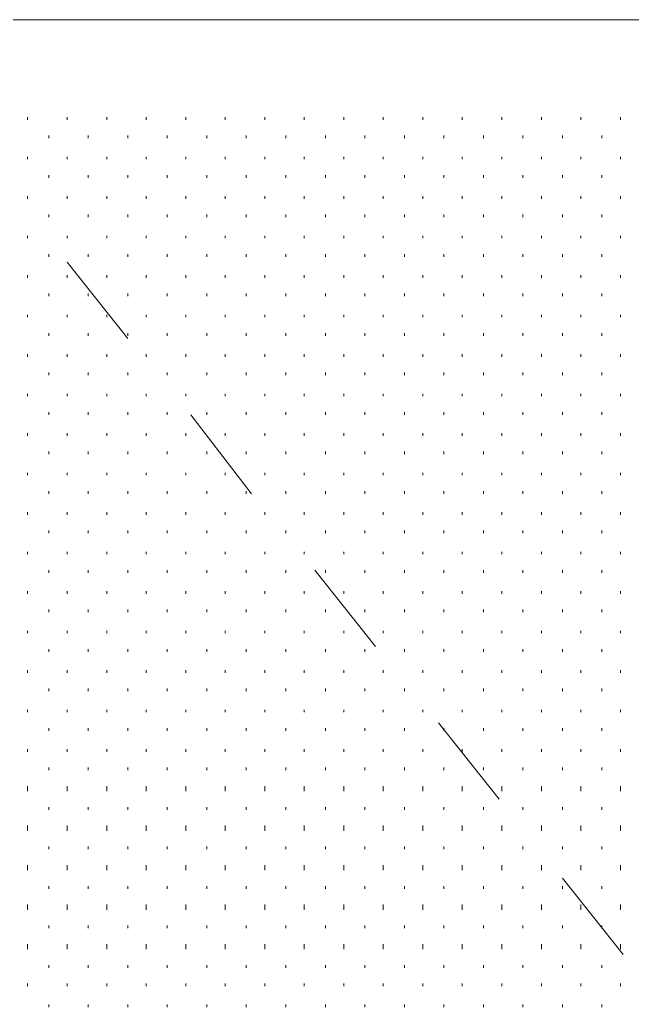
# Model space of a CAD drawing. Header units: inches. Extents: x -6061 to 13621, y -296 to 7483.
# Drawn here: x 12703.95 to 12722.57, y -59.49 to -29.46 of the extents above; entities that cross this region are included whole.
import ezdxf

# ---------------------------------------------------------------- set-up
doc = ezdxf.new("R2010")
doc.units = ezdxf.units.IN
doc.header["$MEASUREMENT"] = 0
doc.layers.get('0').update_dxf_attribs({"linetype": 'CONTINUOUS'})

msp = doc.modelspace()

# ---------------------------------------------------------------- linework, layer by layer
at = {"color": 7, "linetype": 'Continuous', "lineweight": 18, "true_color": 0x000007}
msp.add_line((12632.02406, -29.45513), (12739.98605, -29.45513), dxfattribs=at)
at = {"color": 7, "linetype": 'Continuous', "lineweight": 9, "true_color": 0x000007}
for p, q in [((12737.50325, -29.45513), (12701.46252, -29.45513)), ((12705.38696, -36.82345), (12707.22904, -39.14608)), ((12709.15121, -41.4687), (12710.99329, -43.87142)), ((12712.91547, -46.19404), (12714.75755, -48.51666)), ((12716.67972, -50.83929), (12718.5218, -53.16191)), ((12720.44397, -55.56463), (12722.28605, -57.88725))]:
    msp.add_line(p, q, dxfattribs=at)
at = {"color": 7, "linetype": 'Continuous', "lineweight": 9, "true_color": 0xffffff}
for p, q in [((12704.1856, -32.49857), (12704.1856, -32.41847)), ((12705.38696, -32.49857), (12705.38696, -32.41847)), ((12706.58832, -32.49857), (12706.58832, -32.41847)), ((12707.78967, -32.49857), (12707.78967, -32.41847)), ((12708.99103, -32.49857), (12708.99103, -32.41847)), ((12710.19239, -32.49857), (12710.19239, -32.41847)), ((12711.39375, -32.49857), (12711.39375, -32.41847)), ((12712.5951, -32.49857), (12712.5951, -32.41847)), ((12713.79646, -32.49857), (12713.79646, -32.41847)), ((12714.99782, -32.49857), (12714.99782, -32.41847)), ((12716.19918, -32.49857), (12716.19918, -32.41847)), ((12717.40053, -32.49857), (12717.40053, -32.41847)), ((12718.60189, -32.49857), (12718.60189, -32.41847)), ((12719.80325, -32.49857), (12719.80325, -32.41847)), ((12721.00461, -32.49857), (12721.00461, -32.41847)), ((12722.20596, -32.49857), (12722.20596, -32.41847)), ((12704.82633, -33.0592), (12704.82633, -32.97911)), ((12706.02768, -33.0592), (12706.02768, -32.97911)), ((12707.22904, -33.0592), (12707.22904, -32.97911)), ((12708.4304, -33.0592), (12708.4304, -32.97911)), ((12709.63176, -33.0592), (12709.63176, -32.97911)), ((12710.83311, -33.0592), (12710.83311, -32.97911)), ((12712.03447, -33.0592), (12712.03447, -32.97911)), ((12713.23583, -33.0592), (12713.23583, -32.97911)), ((12714.43719, -33.0592), (12714.43719, -32.97911)), ((12715.63854, -33.0592), (12715.63854, -32.97911)), ((12716.8399, -33.0592), (12716.8399, -32.97911)), ((12718.04126, -33.0592), (12718.04126, -32.97911)), ((12719.24262, -33.0592), (12719.24262, -32.97911)), ((12720.44397, -33.0592), (12720.44397, -32.97911)), ((12721.64533, -33.0592), (12721.64533, -32.97911)), ((12704.1856, -33.69992), (12704.1856, -33.61983)), ((12705.38696, -33.69992), (12705.38696, -33.61983)), ((12706.58832, -33.69992), (12706.58832, -33.61983)), ((12707.78967, -33.69992), (12707.78967, -33.61983)), ((12708.99103, -33.69992), (12708.99103, -33.61983)), ((12710.19239, -33.69992), (12710.19239, -33.61983)), ((12711.39375, -33.69992), (12711.39375, -33.61983)), ((12712.5951, -33.69992), (12712.5951, -33.61983)), ((12713.79646, -33.69992), (12713.79646, -33.61983)), ((12714.99782, -33.69992), (12714.99782, -33.61983)), ((12716.19918, -33.69992), (12716.19918, -33.61983)), ((12717.40053, -33.69992), (12717.40053, -33.61983)), ((12718.60189, -33.69992), (12718.60189, -33.61983)), ((12719.80325, -33.69992), (12719.80325, -33.61983)), ((12721.00461, -33.69992), (12721.00461, -33.61983)), ((12722.20596, -33.69992), (12722.20596, -33.61983)), ((12704.82633, -34.26056), (12704.82633, -34.18047)), ((12706.02768, -34.26056), (12706.02768, -34.18047)), ((12707.22904, -34.26056), (12707.22904, -34.18047)), ((12708.4304, -34.26056), (12708.4304, -34.18047)), ((12709.63176, -34.26056), (12709.63176, -34.18047)), ((12710.83311, -34.26056), (12710.83311, -34.18047)), ((12712.03447, -34.26056), (12712.03447, -34.18047)), ((12713.23583, -34.26056), (12713.23583, -34.18047)), ((12714.43719, -34.26056), (12714.43719, -34.18047)), ((12715.63854, -34.26056), (12715.63854, -34.18047)), ((12716.8399, -34.26056), (12716.8399, -34.18047)), ((12718.04126, -34.26056), (12718.04126, -34.18047)), ((12719.24262, -34.26056), (12719.24262, -34.18047)), ((12720.44397, -34.26056), (12720.44397, -34.18047)), ((12721.64533, -34.26056), (12721.64533, -34.18047)), ((12704.1856, -34.90128), (12704.1856, -34.82119)), ((12705.38696, -34.90128), (12705.38696, -34.82119)), ((12706.58832, -34.90128), (12706.58832, -34.82119)), ((12707.78967, -34.90128), (12707.78967, -34.82119)), ((12708.99103, -34.90128), (12708.99103, -34.82119)), ((12710.19239, -34.90128), (12710.19239, -34.82119)), ((12711.39375, -34.90128), (12711.39375, -34.82119)), ((12712.5951, -34.90128), (12712.5951, -34.82119)), ((12713.79646, -34.90128), (12713.79646, -34.82119)), ((12714.99782, -34.90128), (12714.99782, -34.82119)), ((12716.19918, -34.90128), (12716.19918, -34.82119)), ((12717.40053, -34.90128), (12717.40053, -34.82119)), ((12718.60189, -34.90128), (12718.60189, -34.82119)), ((12719.80325, -34.90128), (12719.80325, -34.82119)), ((12721.00461, -34.90128), (12721.00461, -34.82119)), ((12722.20596, -34.90128), (12722.20596, -34.82119)), ((12704.82633, -35.46191), (12704.82633, -35.38182)), ((12706.02768, -35.46191), (12706.02768, -35.38182)), ((12707.22904, -35.46191), (12707.22904, -35.38182)), ((12708.4304, -35.46191), (12708.4304, -35.38182)), ((12709.63176, -35.46191), (12709.63176, -35.38182)), ((12710.83311, -35.46191), (12710.83311, -35.38182)), ((12712.03447, -35.46191), (12712.03447, -35.38182)), ((12713.23583, -35.46191), (12713.23583, -35.38182)), ((12714.43719, -35.46191), (12714.43719, -35.38182)), ((12715.63854, -35.46191), (12715.63854, -35.38182)), ((12716.8399, -35.46191), (12716.8399, -35.38182)), ((12718.04126, -35.46191), (12718.04126, -35.38182)), ((12719.24262, -35.46191), (12719.24262, -35.38182)), ((12720.44397, -35.46191), (12720.44397, -35.38182)), ((12721.64533, -35.46191), (12721.64533, -35.38182)), ((12704.1856, -36.10264), (12704.1856, -36.02255)), ((12705.38696, -36.10264), (12705.38696, -36.02255)), ((12706.58832, -36.10264), (12706.58832, -36.02255)), ((12707.78967, -36.10264), (12707.78967, -36.02255)), ((12708.99103, -36.10264), (12708.99103, -36.02255)), ((12710.19239, -36.10264), (12710.19239, -36.02255)), ((12711.39375, -36.10264), (12711.39375, -36.02255)), ((12712.5951, -36.10264), (12712.5951, -36.02255)), ((12713.79646, -36.10264), (12713.79646, -36.02255)), ((12714.99782, -36.10264), (12714.99782, -36.02255)), ((12716.19918, -36.10264), (12716.19918, -36.02255)), ((12717.40053, -36.10264), (12717.40053, -36.02255)), ((12718.60189, -36.10264), (12718.60189, -36.02255)), ((12719.80325, -36.10264), (12719.80325, -36.02255)), ((12721.00461, -36.10264), (12721.00461, -36.02255)), ((12722.20596, -36.10264), (12722.20596, -36.02255)), ((12704.82633, -36.66327), (12704.82633, -36.58318)), ((12706.02768, -36.66327), (12706.02768, -36.58318)), ((12707.22904, -36.66327), (12707.22904, -36.58318)), ((12708.4304, -36.66327), (12708.4304, -36.58318)), ((12709.63176, -36.66327), (12709.63176, -36.58318)), ((12710.83311, -36.66327), (12710.83311, -36.58318)), ((12712.03447, -36.66327), (12712.03447, -36.58318)), ((12713.23583, -36.66327), (12713.23583, -36.58318)), ((12714.43719, -36.66327), (12714.43719, -36.58318)), ((12715.63854, -36.66327), (12715.63854, -36.58318)), ((12716.8399, -36.66327), (12716.8399, -36.58318)), ((12718.04126, -36.66327), (12718.04126, -36.58318)), ((12719.24262, -36.66327), (12719.24262, -36.58318)), ((12720.44397, -36.66327), (12720.44397, -36.58318)), ((12721.64533, -36.66327), (12721.64533, -36.58318)), ((12704.1856, -37.30399), (12704.1856, -37.2239)), ((12705.38696, -37.30399), (12705.38696, -37.2239)), ((12706.58832, -37.30399), (12706.58832, -37.2239)), ((12707.78967, -37.30399), (12707.78967, -37.2239)), ((12708.99103, -37.30399), (12708.99103, -37.2239)), ((12710.19239, -37.30399), (12710.19239, -37.2239)), ((12711.39375, -37.30399), (12711.39375, -37.2239)), ((12712.5951, -37.30399), (12712.5951, -37.2239)), ((12713.79646, -37.30399), (12713.79646, -37.2239)), ((12714.99782, -37.30399), (12714.99782, -37.2239)), ((12716.19918, -37.30399), (12716.19918, -37.2239)), ((12717.40053, -37.30399), (12717.40053, -37.2239)), ((12718.60189, -37.30399), (12718.60189, -37.2239)), ((12719.80325, -37.30399), (12719.80325, -37.2239)), ((12721.00461, -37.30399), (12721.00461, -37.2239)), ((12722.20596, -37.30399), (12722.20596, -37.2239)), ((12704.82633, -37.86463), (12704.82633, -37.78454)), ((12706.02768, -37.86463), (12706.02768, -37.78454)), ((12707.22904, -37.86463), (12707.22904, -37.78454)), ((12708.4304, -37.86463), (12708.4304, -37.78454)), ((12709.63176, -37.86463), (12709.63176, -37.78454)), ((12710.83311, -37.86463), (12710.83311, -37.78454)), ((12712.03447, -37.86463), (12712.03447, -37.78454)), ((12713.23583, -37.86463), (12713.23583, -37.78454)), ((12714.43719, -37.86463), (12714.43719, -37.78454)), ((12715.63854, -37.86463), (12715.63854, -37.78454)), ((12716.8399, -37.86463), (12716.8399, -37.78454)), ((12718.04126, -37.86463), (12718.04126, -37.78454)), ((12719.24262, -37.86463), (12719.24262, -37.78454)), ((12720.44397, -37.86463), (12720.44397, -37.78454)), ((12721.64533, -37.86463), (12721.64533, -37.78454)), ((12704.1856, -38.50535), (12704.1856, -38.42526)), ((12705.38696, -38.50535), (12705.38696, -38.42526)), ((12706.58832, -38.50535), (12706.58832, -38.42526)), ((12707.78967, -38.50535), (12707.78967, -38.42526)), ((12708.99103, -38.50535), (12708.99103, -38.42526)), ((12710.19239, -38.50535), (12710.19239, -38.42526)), ((12711.39375, -38.50535), (12711.39375, -38.42526)), ((12712.5951, -38.50535), (12712.5951, -38.42526)), ((12713.79646, -38.50535), (12713.79646, -38.42526)), ((12714.99782, -38.50535), (12714.99782, -38.42526)), ((12716.19918, -38.50535), (12716.19918, -38.42526)), ((12717.40053, -38.50535), (12717.40053, -38.42526)), ((12718.60189, -38.50535), (12718.60189, -38.42526)), ((12719.80325, -38.50535), (12719.80325, -38.42526)), ((12721.00461, -38.50535), (12721.00461, -38.42526)), ((12722.20596, -38.50535), (12722.20596, -38.42526)), ((12704.82633, -39.06599), (12704.82633, -38.9859)), ((12706.02768, -39.06599), (12706.02768, -38.9859)), ((12707.22904, -39.06599), (12707.22904, -38.9859)), ((12708.4304, -39.06599), (12708.4304, -38.9859)), ((12709.63176, -39.06599), (12709.63176, -38.9859)), ((12710.83311, -39.06599), (12710.83311, -38.9859)), ((12712.03447, -39.06599), (12712.03447, -38.9859)), ((12713.23583, -39.06599), (12713.23583, -38.9859)), ((12714.43719, -39.06599), (12714.43719, -38.9859)), ((12715.63854, -39.06599), (12715.63854, -38.9859)), ((12716.8399, -39.06599), (12716.8399, -38.9859)), ((12718.04126, -39.06599), (12718.04126, -38.9859)), ((12719.24262, -39.06599), (12719.24262, -38.9859)), ((12720.44397, -39.06599), (12720.44397, -38.9859)), ((12721.64533, -39.06599), (12721.64533, -38.9859)), ((12704.1856, -39.70671), (12704.1856, -39.62662)), ((12705.38696, -39.70671), (12705.38696, -39.62662)), ((12706.58832, -39.70671), (12706.58832, -39.62662)), ((12707.78967, -39.70671), (12707.78967, -39.62662)), ((12708.99103, -39.70671), (12708.99103, -39.62662)), ((12710.19239, -39.70671), (12710.19239, -39.62662)), ((12711.39375, -39.70671), (12711.39375, -39.62662)), ((12712.5951, -39.70671), (12712.5951, -39.62662)), ((12713.79646, -39.70671), (12713.79646, -39.62662)), ((12714.99782, -39.70671), (12714.99782, -39.62662)), ((12716.19918, -39.70671), (12716.19918, -39.62662)), ((12717.40053, -39.70671), (12717.40053, -39.62662)), ((12718.60189, -39.70671), (12718.60189, -39.62662)), ((12719.80325, -39.70671), (12719.80325, -39.62662)), ((12721.00461, -39.70671), (12721.00461, -39.62662)), ((12722.20596, -39.70671), (12722.20596, -39.62662)), ((12704.82633, -40.26734), (12704.82633, -40.18725)), ((12706.02768, -40.26734), (12706.02768, -40.18725)), ((12707.22904, -40.26734), (12707.22904, -40.18725)), ((12708.4304, -40.26734), (12708.4304, -40.18725)), ((12709.63176, -40.26734), (12709.63176, -40.18725)), ((12710.83311, -40.26734), (12710.83311, -40.18725)), ((12712.03447, -40.26734), (12712.03447, -40.18725)), ((12713.23583, -40.26734), (12713.23583, -40.18725)), ((12714.43719, -40.26734), (12714.43719, -40.18725)), ((12715.63854, -40.26734), (12715.63854, -40.18725)), ((12716.8399, -40.26734), (12716.8399, -40.18725)), ((12718.04126, -40.26734), (12718.04126, -40.18725)), ((12719.24262, -40.26734), (12719.24262, -40.18725)), ((12720.44397, -40.26734), (12720.44397, -40.18725)), ((12721.64533, -40.26734), (12721.64533, -40.18725)), ((12704.1856, -40.90807), (12704.1856, -40.82798)), ((12705.38696, -40.90807), (12705.38696, -40.82798)), ((12706.58832, -40.90807), (12706.58832, -40.82798)), ((12707.78967, -40.90807), (12707.78967, -40.82798)), ((12708.99103, -40.90807), (12708.99103, -40.82798)), ((12710.19239, -40.90807), (12710.19239, -40.82798)), ((12711.39375, -40.90807), (12711.39375, -40.82798)), ((12712.5951, -40.90807), (12712.5951, -40.82798)), ((12713.79646, -40.90807), (12713.79646, -40.82798)), ((12714.99782, -40.90807), (12714.99782, -40.82798)), ((12716.19918, -40.90807), (12716.19918, -40.82798)), ((12717.40053, -40.90807), (12717.40053, -40.82798)), ((12718.60189, -40.90807), (12718.60189, -40.82798)), ((12719.80325, -40.90807), (12719.80325, -40.82798)), ((12721.00461, -40.90807), (12721.00461, -40.82798)), ((12722.20596, -40.90807), (12722.20596, -40.82798)), ((12704.82633, -41.4687), (12704.82633, -41.38861)), ((12706.02768, -41.4687), (12706.02768, -41.38861)), ((12707.22904, -41.4687), (12707.22904, -41.38861)), ((12708.4304, -41.4687), (12708.4304, -41.38861)), ((12709.63176, -41.4687), (12709.63176, -41.38861)), ((12710.83311, -41.4687), (12710.83311, -41.38861)), ((12712.03447, -41.4687), (12712.03447, -41.38861)), ((12713.23583, -41.4687), (12713.23583, -41.38861)), ((12714.43719, -41.4687), (12714.43719, -41.38861)), ((12715.63854, -41.4687), (12715.63854, -41.38861)), ((12716.8399, -41.4687), (12716.8399, -41.38861)), ((12718.04126, -41.4687), (12718.04126, -41.38861)), ((12719.24262, -41.4687), (12719.24262, -41.38861)), ((12720.44397, -41.4687), (12720.44397, -41.38861)), ((12721.64533, -41.4687), (12721.64533, -41.38861)), ((12704.1856, -42.10942), (12704.1856, -42.02933)), ((12705.38696, -42.10942), (12705.38696, -42.02933)), ((12706.58832, -42.10942), (12706.58832, -42.02933)), ((12707.78967, -42.10942), (12707.78967, -42.02933)), ((12708.99103, -42.10942), (12708.99103, -42.02933)), ((12710.19239, -42.10942), (12710.19239, -42.02933)), ((12711.39375, -42.10942), (12711.39375, -42.02933)), ((12712.5951, -42.10942), (12712.5951, -42.02933)), ((12713.79646, -42.10942), (12713.79646, -42.02933)), ((12714.99782, -42.10942), (12714.99782, -42.02933)), ((12716.19918, -42.10942), (12716.19918, -42.02933)), ((12717.40053, -42.10942), (12717.40053, -42.02933)), ((12718.60189, -42.10942), (12718.60189, -42.02933)), ((12719.80325, -42.10942), (12719.80325, -42.02933)), ((12721.00461, -42.10942), (12721.00461, -42.02933)), ((12722.20596, -42.10942), (12722.20596, -42.02933)), ((12704.82633, -42.67006), (12704.82633, -42.58997)), ((12706.02768, -42.67006), (12706.02768, -42.58997)), ((12707.22904, -42.67006), (12707.22904, -42.58997)), ((12708.4304, -42.67006), (12708.4304, -42.58997)), ((12709.63176, -42.67006), (12709.63176, -42.58997)), ((12710.83311, -42.67006), (12710.83311, -42.58997)), ((12712.03447, -42.67006), (12712.03447, -42.58997)), ((12713.23583, -42.67006), (12713.23583, -42.58997)), ((12714.43719, -42.67006), (12714.43719, -42.58997)), ((12715.63854, -42.67006), (12715.63854, -42.58997)), ((12716.8399, -42.67006), (12716.8399, -42.58997)), ((12718.04126, -42.67006), (12718.04126, -42.58997)), ((12719.24262, -42.67006), (12719.24262, -42.58997)), ((12720.44397, -42.67006), (12720.44397, -42.58997)), ((12721.64533, -42.67006), (12721.64533, -42.58997)), ((12704.1856, -43.31078), (12704.1856, -43.23069)), ((12705.38696, -43.31078), (12705.38696, -43.23069)), ((12706.58832, -43.31078), (12706.58832, -43.23069)), ((12707.78967, -43.31078), (12707.78967, -43.23069)), ((12708.99103, -43.31078), (12708.99103, -43.23069)), ((12710.19239, -43.31078), (12710.19239, -43.23069)), ((12711.39375, -43.31078), (12711.39375, -43.23069)), ((12712.5951, -43.31078), (12712.5951, -43.23069)), ((12713.79646, -43.31078), (12713.79646, -43.23069)), ((12714.99782, -43.31078), (12714.99782, -43.23069)), ((12716.19918, -43.31078), (12716.19918, -43.23069)), ((12717.40053, -43.31078), (12717.40053, -43.23069)), ((12718.60189, -43.31078), (12718.60189, -43.23069)), ((12719.80325, -43.31078), (12719.80325, -43.23069)), ((12721.00461, -43.31078), (12721.00461, -43.23069)), ((12722.20596, -43.31078), (12722.20596, -43.23069)), ((12704.82633, -43.87142), (12704.82633, -43.79133)), ((12706.02768, -43.87142), (12706.02768, -43.79133)), ((12707.22904, -43.87142), (12707.22904, -43.79133)), ((12708.4304, -43.87142), (12708.4304, -43.79133)), ((12709.63176, -43.87142), (12709.63176, -43.79133)), ((12710.83311, -43.87142), (12710.83311, -43.79133)), ((12712.03447, -43.87142), (12712.03447, -43.79133)), ((12713.23583, -43.87142), (12713.23583, -43.79133)), ((12714.43719, -43.87142), (12714.43719, -43.79133)), ((12715.63854, -43.87142), (12715.63854, -43.79133)), ((12716.8399, -43.87142), (12716.8399, -43.79133)), ((12718.04126, -43.87142), (12718.04126, -43.79133)), ((12719.24262, -43.87142), (12719.24262, -43.79133)), ((12720.44397, -43.87142), (12720.44397, -43.79133)), ((12721.64533, -43.87142), (12721.64533, -43.79133)), ((12704.1856, -44.51214), (12704.1856, -44.43205)), ((12705.38696, -44.51214), (12705.38696, -44.43205)), ((12706.58832, -44.51214), (12706.58832, -44.43205)), ((12707.78967, -44.51214), (12707.78967, -44.43205)), ((12708.99103, -44.51214), (12708.99103, -44.43205)), ((12710.19239, -44.51214), (12710.19239, -44.43205)), ((12711.39375, -44.51214), (12711.39375, -44.43205)), ((12712.5951, -44.51214), (12712.5951, -44.43205)), ((12713.79646, -44.51214), (12713.79646, -44.43205)), ((12714.99782, -44.51214), (12714.99782, -44.43205)), ((12716.19918, -44.51214), (12716.19918, -44.43205)), ((12717.40053, -44.51214), (12717.40053, -44.43205)), ((12718.60189, -44.51214), (12718.60189, -44.43205)), ((12719.80325, -44.51214), (12719.80325, -44.43205)), ((12721.00461, -44.51214), (12721.00461, -44.43205)), ((12722.20596, -44.51214), (12722.20596, -44.43205)), ((12704.82633, -45.07277), (12704.82633, -44.99268)), ((12706.02768, -45.07277), (12706.02768, -44.99268)), ((12707.22904, -45.07277), (12707.22904, -44.99268)), ((12708.4304, -45.07277), (12708.4304, -44.99268)), ((12709.63176, -45.07277), (12709.63176, -44.99268)), ((12710.83311, -45.07277), (12710.83311, -44.99268)), ((12712.03447, -45.07277), (12712.03447, -44.99268)), ((12713.23583, -45.07277), (12713.23583, -44.99268)), ((12714.43719, -45.07277), (12714.43719, -44.99268)), ((12715.63854, -45.07277), (12715.63854, -44.99268)), ((12716.8399, -45.07277), (12716.8399, -44.99268)), ((12718.04126, -45.07277), (12718.04126, -44.99268)), ((12719.24262, -45.07277), (12719.24262, -44.99268)), ((12720.44397, -45.07277), (12720.44397, -44.99268)), ((12721.64533, -45.07277), (12721.64533, -44.99268)), ((12704.1856, -45.7135), (12704.1856, -45.63341)), ((12705.38696, -45.7135), (12705.38696, -45.63341)), ((12706.58832, -45.7135), (12706.58832, -45.63341)), ((12707.78967, -45.7135), (12707.78967, -45.63341)), ((12708.99103, -45.7135), (12708.99103, -45.63341)), ((12710.19239, -45.7135), (12710.19239, -45.63341)), ((12711.39375, -45.7135), (12711.39375, -45.63341)), ((12712.5951, -45.7135), (12712.5951, -45.63341)), ((12713.79646, -45.7135), (12713.79646, -45.63341)), ((12714.99782, -45.7135), (12714.99782, -45.63341)), ((12716.19918, -45.7135), (12716.19918, -45.63341)), ((12717.40053, -45.7135), (12717.40053, -45.63341)), ((12718.60189, -45.7135), (12718.60189, -45.63341)), ((12719.80325, -45.7135), (12719.80325, -45.63341)), ((12721.00461, -45.7135), (12721.00461, -45.63341)), ((12722.20596, -45.7135), (12722.20596, -45.63341)), ((12704.82633, -46.27413), (12704.82633, -46.19404)), ((12706.02768, -46.27413), (12706.02768, -46.19404)), ((12707.22904, -46.27413), (12707.22904, -46.19404)), ((12708.4304, -46.27413), (12708.4304, -46.19404)), ((12709.63176, -46.27413), (12709.63176, -46.19404)), ((12710.83311, -46.27413), (12710.83311, -46.19404)), ((12712.03447, -46.27413), (12712.03447, -46.19404)), ((12713.23583, -46.27413), (12713.23583, -46.19404)), ((12714.43719, -46.27413), (12714.43719, -46.19404)), ((12715.63854, -46.27413), (12715.63854, -46.19404)), ((12716.8399, -46.27413), (12716.8399, -46.19404)), ((12718.04126, -46.27413), (12718.04126, -46.19404)), ((12719.24262, -46.27413), (12719.24262, -46.19404)), ((12720.44397, -46.27413), (12720.44397, -46.19404)), ((12721.64533, -46.27413), (12721.64533, -46.19404)), ((12704.1856, -46.91485), (12704.1856, -46.83476)), ((12705.38696, -46.91485), (12705.38696, -46.83476)), ((12706.58832, -46.91485), (12706.58832, -46.83476)), ((12707.78967, -46.91485), (12707.78967, -46.83476)), ((12708.99103, -46.91485), (12708.99103, -46.83476)), ((12710.19239, -46.91485), (12710.19239, -46.83476)), ((12711.39375, -46.91485), (12711.39375, -46.83476)), ((12712.5951, -46.91485), (12712.5951, -46.83476)), ((12713.79646, -46.91485), (12713.79646, -46.83476)), ((12714.99782, -46.91485), (12714.99782, -46.83476)), ((12716.19918, -46.91485), (12716.19918, -46.83476)), ((12717.40053, -46.91485), (12717.40053, -46.83476)), ((12718.60189, -46.91485), (12718.60189, -46.83476)), ((12719.80325, -46.91485), (12719.80325, -46.83476)), ((12721.00461, -46.91485), (12721.00461, -46.83476)), ((12722.20596, -46.91485), (12722.20596, -46.83476)), ((12704.82633, -47.47549), (12704.82633, -47.3954)), ((12706.02768, -47.47549), (12706.02768, -47.3954)), ((12707.22904, -47.47549), (12707.22904, -47.3954)), ((12708.4304, -47.47549), (12708.4304, -47.3954)), ((12709.63176, -47.47549), (12709.63176, -47.3954)), ((12710.83311, -47.47549), (12710.83311, -47.3954)), ((12712.03447, -47.47549), (12712.03447, -47.3954)), ((12713.23583, -47.47549), (12713.23583, -47.3954)), ((12714.43719, -47.47549), (12714.43719, -47.3954)), ((12715.63854, -47.47549), (12715.63854, -47.3954)), ((12716.8399, -47.47549), (12716.8399, -47.3954)), ((12718.04126, -47.47549), (12718.04126, -47.3954)), ((12719.24262, -47.47549), (12719.24262, -47.3954)), ((12720.44397, -47.47549), (12720.44397, -47.3954)), ((12721.64533, -47.47549), (12721.64533, -47.3954)), ((12704.1856, -48.11621), (12704.1856, -48.03612)), ((12705.38696, -48.11621), (12705.38696, -48.03612)), ((12706.58832, -48.11621), (12706.58832, -48.03612)), ((12707.78967, -48.11621), (12707.78967, -48.03612)), ((12708.99103, -48.11621), (12708.99103, -48.03612)), ((12710.19239, -48.11621), (12710.19239, -48.03612)), ((12711.39375, -48.11621), (12711.39375, -48.03612)), ((12712.5951, -48.11621), (12712.5951, -48.03612)), ((12713.79646, -48.11621), (12713.79646, -48.03612)), ((12714.99782, -48.11621), (12714.99782, -48.03612)), ((12716.19918, -48.11621), (12716.19918, -48.03612)), ((12717.40053, -48.11621), (12717.40053, -48.03612)), ((12718.60189, -48.11621), (12718.60189, -48.03612)), ((12719.80325, -48.11621), (12719.80325, -48.03612)), ((12721.00461, -48.11621), (12721.00461, -48.03612)), ((12722.20596, -48.11621), (12722.20596, -48.03612)), ((12704.82633, -48.67685), (12704.82633, -48.59676)), ((12706.02768, -48.67685), (12706.02768, -48.59676)), ((12707.22904, -48.67685), (12707.22904, -48.59676)), ((12708.4304, -48.67685), (12708.4304, -48.59676)), ((12709.63176, -48.67685), (12709.63176, -48.59676)), ((12710.83311, -48.67685), (12710.83311, -48.59676)), ((12712.03447, -48.67685), (12712.03447, -48.59676)), ((12713.23583, -48.67685), (12713.23583, -48.59676)), ((12714.43719, -48.67685), (12714.43719, -48.59676)), ((12715.63854, -48.67685), (12715.63854, -48.59676)), ((12716.8399, -48.67685), (12716.8399, -48.59676)), ((12718.04126, -48.67685), (12718.04126, -48.59676)), ((12719.24262, -48.67685), (12719.24262, -48.59676)), ((12720.44397, -48.67685), (12720.44397, -48.59676)), ((12721.64533, -48.67685), (12721.64533, -48.59676)), ((12704.1856, -49.31757), (12704.1856, -49.23748)), ((12705.38696, -49.31757), (12705.38696, -49.23748)), ((12706.58832, -49.31757), (12706.58832, -49.23748)), ((12707.78967, -49.31757), (12707.78967, -49.23748)), ((12708.99103, -49.31757), (12708.99103, -49.23748)), ((12710.19239, -49.31757), (12710.19239, -49.23748)), ((12711.39375, -49.31757), (12711.39375, -49.23748)), ((12712.5951, -49.31757), (12712.5951, -49.23748)), ((12713.79646, -49.31757), (12713.79646, -49.23748)), ((12714.99782, -49.31757), (12714.99782, -49.23748)), ((12716.19918, -49.31757), (12716.19918, -49.23748)), ((12717.40053, -49.31757), (12717.40053, -49.23748)), ((12718.60189, -49.31757), (12718.60189, -49.23748)), ((12719.80325, -49.31757), (12719.80325, -49.23748)), ((12721.00461, -49.31757), (12721.00461, -49.23748)), ((12722.20596, -49.31757), (12722.20596, -49.23748)), ((12704.82633, -49.8782), (12704.82633, -49.79811)), ((12706.02768, -49.8782), (12706.02768, -49.79811)), ((12707.22904, -49.8782), (12707.22904, -49.79811)), ((12708.4304, -49.8782), (12708.4304, -49.79811)), ((12709.63176, -49.8782), (12709.63176, -49.79811)), ((12710.83311, -49.8782), (12710.83311, -49.79811)), ((12712.03447, -49.8782), (12712.03447, -49.79811)), ((12713.23583, -49.8782), (12713.23583, -49.79811)), ((12714.43719, -49.8782), (12714.43719, -49.79811)), ((12715.63854, -49.8782), (12715.63854, -49.79811)), ((12716.8399, -49.8782), (12716.8399, -49.79811)), ((12718.04126, -49.8782), (12718.04126, -49.79811)), ((12719.24262, -49.8782), (12719.24262, -49.79811)), ((12720.44397, -49.8782), (12720.44397, -49.79811)), ((12721.64533, -49.8782), (12721.64533, -49.79811)), ((12704.1856, -50.51893), (12704.1856, -50.43884)), ((12705.38696, -50.51893), (12705.38696, -50.43884)), ((12706.58832, -50.51893), (12706.58832, -50.43884)), ((12707.78967, -50.51893), (12707.78967, -50.43884)), ((12708.99103, -50.51893), (12708.99103, -50.43884)), ((12710.19239, -50.51893), (12710.19239, -50.43884)), ((12711.39375, -50.51893), (12711.39375, -50.43884)), ((12712.5951, -50.51893), (12712.5951, -50.43884)), ((12713.79646, -50.51893), (12713.79646, -50.43884)), ((12714.99782, -50.51893), (12714.99782, -50.43884)), ((12716.19918, -50.51893), (12716.19918, -50.43884)), ((12717.40053, -50.51893), (12717.40053, -50.43884)), ((12718.60189, -50.51893), (12718.60189, -50.43884)), ((12719.80325, -50.51893), (12719.80325, -50.43884)), ((12721.00461, -50.51893), (12721.00461, -50.43884)), ((12722.20596, -50.51893), (12722.20596, -50.43884)), ((12704.82633, -51.07956), (12704.82633, -50.99947)), ((12706.02768, -51.07956), (12706.02768, -50.99947)), ((12707.22904, -51.07956), (12707.22904, -50.99947)), ((12708.4304, -51.07956), (12708.4304, -50.99947)), ((12709.63176, -51.07956), (12709.63176, -50.99947)), ((12710.83311, -51.07956), (12710.83311, -50.99947)), ((12712.03447, -51.07956), (12712.03447, -50.99947)), ((12713.23583, -51.07956), (12713.23583, -50.99947)), ((12714.43719, -51.07956), (12714.43719, -50.99947)), ((12715.63854, -51.07956), (12715.63854, -50.99947)), ((12716.8399, -51.07956), (12716.8399, -50.99947)), ((12718.04126, -51.07956), (12718.04126, -50.99947)), ((12719.24262, -51.07956), (12719.24262, -50.99947)), ((12720.44397, -51.07956), (12720.44397, -50.99947)), ((12721.64533, -51.07956), (12721.64533, -50.99947)), ((12704.1856, -51.72028), (12704.1856, -51.64019)), ((12705.38696, -51.72028), (12705.38696, -51.64019)), ((12706.58832, -51.72028), (12706.58832, -51.64019)), ((12707.78967, -51.72028), (12707.78967, -51.64019)), ((12708.99103, -51.72028), (12708.99103, -51.64019)), ((12710.19239, -51.72028), (12710.19239, -51.64019)), ((12711.39375, -51.72028), (12711.39375, -51.64019)), ((12712.5951, -51.72028), (12712.5951, -51.64019)), ((12713.79646, -51.72028), (12713.79646, -51.64019)), ((12714.99782, -51.72028), (12714.99782, -51.64019)), ((12716.19918, -51.72028), (12716.19918, -51.64019)), ((12717.40053, -51.72028), (12717.40053, -51.64019)), ((12718.60189, -51.72028), (12718.60189, -51.64019)), ((12719.80325, -51.72028), (12719.80325, -51.64019)), ((12721.00461, -51.72028), (12721.00461, -51.64019)), ((12722.20596, -51.72028), (12722.20596, -51.64019)), ((12704.82633, -52.28092), (12704.82633, -52.20083)), ((12706.02768, -52.28092), (12706.02768, -52.20083)), ((12707.22904, -52.28092), (12707.22904, -52.20083)), ((12708.4304, -52.28092), (12708.4304, -52.20083)), ((12709.63176, -52.28092), (12709.63176, -52.20083)), ((12710.83311, -52.28092), (12710.83311, -52.20083)), ((12712.03447, -52.28092), (12712.03447, -52.20083)), ((12713.23583, -52.28092), (12713.23583, -52.20083)), ((12714.43719, -52.28092), (12714.43719, -52.20083)), ((12715.63854, -52.28092), (12715.63854, -52.20083)), ((12716.8399, -52.28092), (12716.8399, -52.20083)), ((12718.04126, -52.28092), (12718.04126, -52.20083)), ((12719.24262, -52.28092), (12719.24262, -52.20083)), ((12720.44397, -52.28092), (12720.44397, -52.20083)), ((12721.64533, -52.28092), (12721.64533, -52.20083)), ((12704.1856, -52.92164), (12704.1856, -52.76146)), ((12705.38696, -52.92164), (12705.38696, -52.76146)), ((12706.58832, -52.92164), (12706.58832, -52.76146)), ((12707.78967, -52.92164), (12707.78967, -52.76146)), ((12708.99103, -52.92164), (12708.99103, -52.76146)), ((12710.19239, -52.92164), (12710.19239, -52.76146)), ((12711.39375, -52.92164), (12711.39375, -52.76146)), ((12712.5951, -52.92164), (12712.5951, -52.76146)), ((12713.79646, -52.92164), (12713.79646, -52.76146)), ((12714.99782, -52.92164), (12714.99782, -52.76146)), ((12716.19918, -52.92164), (12716.19918, -52.76146)), ((12717.40053, -52.92164), (12717.40053, -52.76146)), ((12718.60189, -52.92164), (12718.60189, -52.76146)), ((12719.80325, -52.92164), (12719.80325, -52.76146)), ((12721.00461, -52.92164), (12721.00461, -52.76146)), ((12722.20596, -52.92164), (12722.20596, -52.76146)), ((12704.82633, -53.48228), (12704.82633, -53.40219)), ((12706.02768, -53.48228), (12706.02768, -53.40219)), ((12707.22904, -53.48228), (12707.22904, -53.40219)), ((12708.4304, -53.48228), (12708.4304, -53.40219)), ((12709.63176, -53.48228), (12709.63176, -53.40219)), ((12710.83311, -53.48228), (12710.83311, -53.40219)), ((12712.03447, -53.48228), (12712.03447, -53.40219)), ((12713.23583, -53.48228), (12713.23583, -53.40219)), ((12714.43719, -53.48228), (12714.43719, -53.40219)), ((12715.63854, -53.48228), (12715.63854, -53.40219)), ((12716.8399, -53.48228), (12716.8399, -53.40219)), ((12718.04126, -53.48228), (12718.04126, -53.40219)), ((12719.24262, -53.48228), (12719.24262, -53.40219)), ((12720.44397, -53.48228), (12720.44397, -53.40219)), ((12721.64533, -53.48228), (12721.64533, -53.40219)), ((12704.1856, -54.123), (12704.1856, -53.96282)), ((12705.38696, -54.123), (12705.38696, -53.96282)), ((12706.58832, -54.123), (12706.58832, -53.96282)), ((12707.78967, -54.123), (12707.78967, -53.96282)), ((12708.99103, -54.123), (12708.99103, -53.96282)), ((12710.19239, -54.123), (12710.19239, -53.96282)), ((12711.39375, -54.123), (12711.39375, -53.96282)), ((12712.5951, -54.123), (12712.5951, -53.96282)), ((12713.79646, -54.123), (12713.79646, -53.96282)), ((12714.99782, -54.123), (12714.99782, -53.96282)), ((12716.19918, -54.123), (12716.19918, -53.96282)), ((12717.40053, -54.123), (12717.40053, -53.96282)), ((12718.60189, -54.123), (12718.60189, -53.96282)), ((12719.80325, -54.123), (12719.80325, -53.96282)), ((12721.00461, -54.123), (12721.00461, -53.96282)), ((12722.20596, -54.123), (12722.20596, -53.96282)), ((12704.82633, -54.68363), (12704.82633, -54.60354)), ((12706.02768, -54.68363), (12706.02768, -54.60354)), ((12707.22904, -54.68363), (12707.22904, -54.60354)), ((12708.4304, -54.68363), (12708.4304, -54.60354)), ((12709.63176, -54.68363), (12709.63176, -54.60354)), ((12710.83311, -54.68363), (12710.83311, -54.60354)), ((12712.03447, -54.68363), (12712.03447, -54.60354)), ((12713.23583, -54.68363), (12713.23583, -54.60354)), ((12714.43719, -54.68363), (12714.43719, -54.60354)), ((12715.63854, -54.68363), (12715.63854, -54.60354)), ((12716.8399, -54.68363), (12716.8399, -54.60354)), ((12718.04126, -54.68363), (12718.04126, -54.60354)), ((12719.24262, -54.68363), (12719.24262, -54.60354)), ((12720.44397, -54.68363), (12720.44397, -54.60354)), ((12721.64533, -54.68363), (12721.64533, -54.60354)), ((12704.1856, -55.32436), (12704.1856, -55.16418)), ((12705.38696, -55.32436), (12705.38696, -55.16418)), ((12706.58832, -55.32436), (12706.58832, -55.16418)), ((12707.78967, -55.32436), (12707.78967, -55.16418)), ((12708.99103, -55.32436), (12708.99103, -55.16418)), ((12710.19239, -55.32436), (12710.19239, -55.16418)), ((12711.39375, -55.32436), (12711.39375, -55.16418)), ((12712.5951, -55.32436), (12712.5951, -55.16418)), ((12713.79646, -55.32436), (12713.79646, -55.16418)), ((12714.99782, -55.32436), (12714.99782, -55.16418)), ((12716.19918, -55.32436), (12716.19918, -55.16418)), ((12717.40053, -55.32436), (12717.40053, -55.16418)), ((12718.60189, -55.32436), (12718.60189, -55.16418)), ((12719.80325, -55.32436), (12719.80325, -55.16418)), ((12721.00461, -55.32436), (12721.00461, -55.16418)), ((12722.20596, -55.32436), (12722.20596, -55.16418)), ((12704.82633, -55.88499), (12704.82633, -55.8049)), ((12706.02768, -55.88499), (12706.02768, -55.8049)), ((12707.22904, -55.88499), (12707.22904, -55.8049)), ((12708.4304, -55.88499), (12708.4304, -55.8049)), ((12709.63176, -55.88499), (12709.63176, -55.8049)), ((12710.83311, -55.88499), (12710.83311, -55.8049)), ((12712.03447, -55.88499), (12712.03447, -55.8049)), ((12713.23583, -55.88499), (12713.23583, -55.8049)), ((12714.43719, -55.88499), (12714.43719, -55.8049)), ((12715.63854, -55.88499), (12715.63854, -55.8049)), ((12716.8399, -55.88499), (12716.8399, -55.8049)), ((12718.04126, -55.88499), (12718.04126, -55.8049)), ((12719.24262, -55.88499), (12719.24262, -55.8049)), ((12720.44397, -55.88499), (12720.44397, -55.8049)), ((12721.64533, -55.88499), (12721.64533, -55.8049)), ((12704.1856, -56.52571), (12704.1856, -56.36553)), ((12705.38696, -56.52571), (12705.38696, -56.36553)), ((12706.58832, -56.52571), (12706.58832, -56.36553)), ((12707.78967, -56.52571), (12707.78967, -56.36553)), ((12708.99103, -56.52571), (12708.99103, -56.36553)), ((12710.19239, -56.52571), (12710.19239, -56.36553)), ((12711.39375, -56.52571), (12711.39375, -56.36553)), ((12712.5951, -56.52571), (12712.5951, -56.36553)), ((12713.79646, -56.52571), (12713.79646, -56.36553)), ((12714.99782, -56.52571), (12714.99782, -56.36553)), ((12716.19918, -56.52571), (12716.19918, -56.36553)), ((12717.40053, -56.52571), (12717.40053, -56.36553)), ((12718.60189, -56.52571), (12718.60189, -56.36553)), ((12719.80325, -56.52571), (12719.80325, -56.36553)), ((12721.00461, -56.52571), (12721.00461, -56.36553)), ((12722.20596, -56.52571), (12722.20596, -56.36553)), ((12704.82633, -57.08635), (12704.82633, -57.00626)), ((12706.02768, -57.08635), (12706.02768, -57.00626)), ((12707.22904, -57.08635), (12707.22904, -57.00626)), ((12708.4304, -57.08635), (12708.4304, -57.00626)), ((12709.63176, -57.08635), (12709.63176, -57.00626)), ((12710.83311, -57.08635), (12710.83311, -57.00626)), ((12712.03447, -57.08635), (12712.03447, -57.00626)), ((12713.23583, -57.08635), (12713.23583, -57.00626)), ((12714.43719, -57.08635), (12714.43719, -57.00626)), ((12715.63854, -57.08635), (12715.63854, -57.00626)), ((12716.8399, -57.08635), (12716.8399, -57.00626)), ((12718.04126, -57.08635), (12718.04126, -57.00626)), ((12719.24262, -57.08635), (12719.24262, -57.00626)), ((12720.44397, -57.08635), (12720.44397, -57.00626)), ((12721.64533, -57.08635), (12721.64533, -57.00626)), ((12704.1856, -57.72707), (12704.1856, -57.56689)), ((12705.38696, -57.72707), (12705.38696, -57.56689)), ((12706.58832, -57.72707), (12706.58832, -57.56689)), ((12707.78967, -57.72707), (12707.78967, -57.56689)), ((12708.99103, -57.72707), (12708.99103, -57.56689)), ((12710.19239, -57.72707), (12710.19239, -57.56689)), ((12711.39375, -57.72707), (12711.39375, -57.56689)), ((12712.5951, -57.72707), (12712.5951, -57.56689)), ((12713.79646, -57.72707), (12713.79646, -57.56689)), ((12714.99782, -57.72707), (12714.99782, -57.56689)), ((12716.19918, -57.72707), (12716.19918, -57.56689)), ((12717.40053, -57.72707), (12717.40053, -57.56689)), ((12718.60189, -57.72707), (12718.60189, -57.56689)), ((12719.80325, -57.72707), (12719.80325, -57.56689)), ((12721.00461, -57.72707), (12721.00461, -57.56689)), ((12722.20596, -57.72707), (12722.20596, -57.56689)), ((12704.82633, -58.28771), (12704.82633, -58.20761)), ((12706.02768, -58.28771), (12706.02768, -58.20761)), ((12707.22904, -58.28771), (12707.22904, -58.20761)), ((12708.4304, -58.28771), (12708.4304, -58.20761)), ((12709.63176, -58.28771), (12709.63176, -58.20761)), ((12710.83311, -58.28771), (12710.83311, -58.20761)), ((12712.03447, -58.28771), (12712.03447, -58.20761)), ((12713.23583, -58.28771), (12713.23583, -58.20761)), ((12714.43719, -58.28771), (12714.43719, -58.20761)), ((12715.63854, -58.28771), (12715.63854, -58.20761)), ((12716.8399, -58.28771), (12716.8399, -58.20761)), ((12718.04126, -58.28771), (12718.04126, -58.20761)), ((12719.24262, -58.28771), (12719.24262, -58.20761)), ((12720.44397, -58.28771), (12720.44397, -58.20761)), ((12721.64533, -58.28771), (12721.64533, -58.20761)), ((12704.1856, -58.84834), (12704.1856, -58.76825)), ((12705.38696, -58.84834), (12705.38696, -58.76825)), ((12706.58832, -58.84834), (12706.58832, -58.76825)), ((12707.78967, -58.84834), (12707.78967, -58.76825)), ((12708.99103, -58.84834), (12708.99103, -58.76825)), ((12710.19239, -58.84834), (12710.19239, -58.76825)), ((12711.39375, -58.84834), (12711.39375, -58.76825)), ((12712.5951, -58.84834), (12712.5951, -58.76825)), ((12713.79646, -58.84834), (12713.79646, -58.76825)), ((12714.99782, -58.84834), (12714.99782, -58.76825)), ((12716.19918, -58.84834), (12716.19918, -58.76825)), ((12717.40053, -58.84834), (12717.40053, -58.76825)), ((12718.60189, -58.84834), (12718.60189, -58.76825)), ((12719.80325, -58.84834), (12719.80325, -58.76825)), ((12721.00461, -58.84834), (12721.00461, -58.76825)), ((12722.20596, -58.84834), (12722.20596, -58.76825)), ((12704.82633, -59.48906), (12704.82633, -59.40897)), ((12706.02768, -59.48906), (12706.02768, -59.40897)), ((12707.22904, -59.48906), (12707.22904, -59.40897)), ((12708.4304, -59.48906), (12708.4304, -59.40897)), ((12709.63176, -59.48906), (12709.63176, -59.40897)), ((12710.83311, -59.48906), (12710.83311, -59.40897)), ((12712.03447, -59.48906), (12712.03447, -59.40897)), ((12713.23583, -59.48906), (12713.23583, -59.40897)), ((12714.43719, -59.48906), (12714.43719, -59.40897)), ((12715.63854, -59.48906), (12715.63854, -59.40897)), ((12716.8399, -59.48906), (12716.8399, -59.40897)), ((12718.04126, -59.48906), (12718.04126, -59.40897)), ((12719.24262, -59.48906), (12719.24262, -59.40897)), ((12720.44397, -59.48906), (12720.44397, -59.40897)), ((12721.64533, -59.48906), (12721.64533, -59.40897))]:
    msp.add_line(p, q, dxfattribs=at)

doc.saveas('drawing.dxf')
